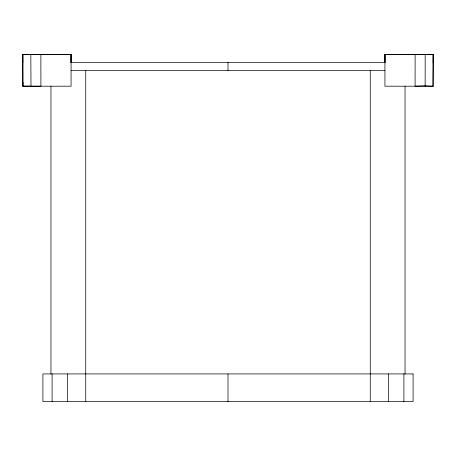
<?xml version="1.0" encoding="UTF-8"?>
<svg xmlns="http://www.w3.org/2000/svg" width="456" height="456" viewBox="0 0 456 456"><rect width="100%" height="100%" fill="white"/><g stroke="black" fill="none" stroke-linecap="round" stroke-linejoin="round"><path stroke-width="0.68" d="M433.16 62.734L433.2 54.606L415.125 54.612L415.091 86.195L425.015 85.865L433.046 86.23L433.189 54.503L384.961 54.429L384.932 62.546L71.068 62.546L71.039 54.429L22.811 54.503L22.954 86.275L40.909 86.195L40.875 54.612L22.8 54.606L22.84 62.734M433.046 86.23L433.189 54.503M387.685 54.492L405.07 54.429L384.915 54.481L384.932 62.546L384.961 54.429L433.171 54.691M22.828 54.691L71.039 54.429L71.068 62.546L71.096 54.503L50.929 54.429L68.314 54.492M71.068 70.515L384.932 70.515M22.811 54.503L22.811 86.195L71.068 86.195L71.068 62.472M433.189 86.195L384.932 86.195L384.932 62.472M22.948 82.257L22.817 86.195L30.991 86.258L30.826 54.503M425.146 86.195L425.174 54.503M405.042 86.195L405.042 373.926M403.896 373.926L403.896 401.571M388.352 373.926L388.352 401.571M370.255 70.515L370.255 401.571M228 62.472L228 70.515M228 373.926L228 401.571M85.745 70.515L85.745 401.571M67.648 373.926L67.648 401.571M52.104 373.926L52.104 401.571M50.958 86.195L50.958 373.926M413.085 373.926L42.915 373.926L42.915 401.571L413.085 401.571L413.085 373.926"/></g></svg>
